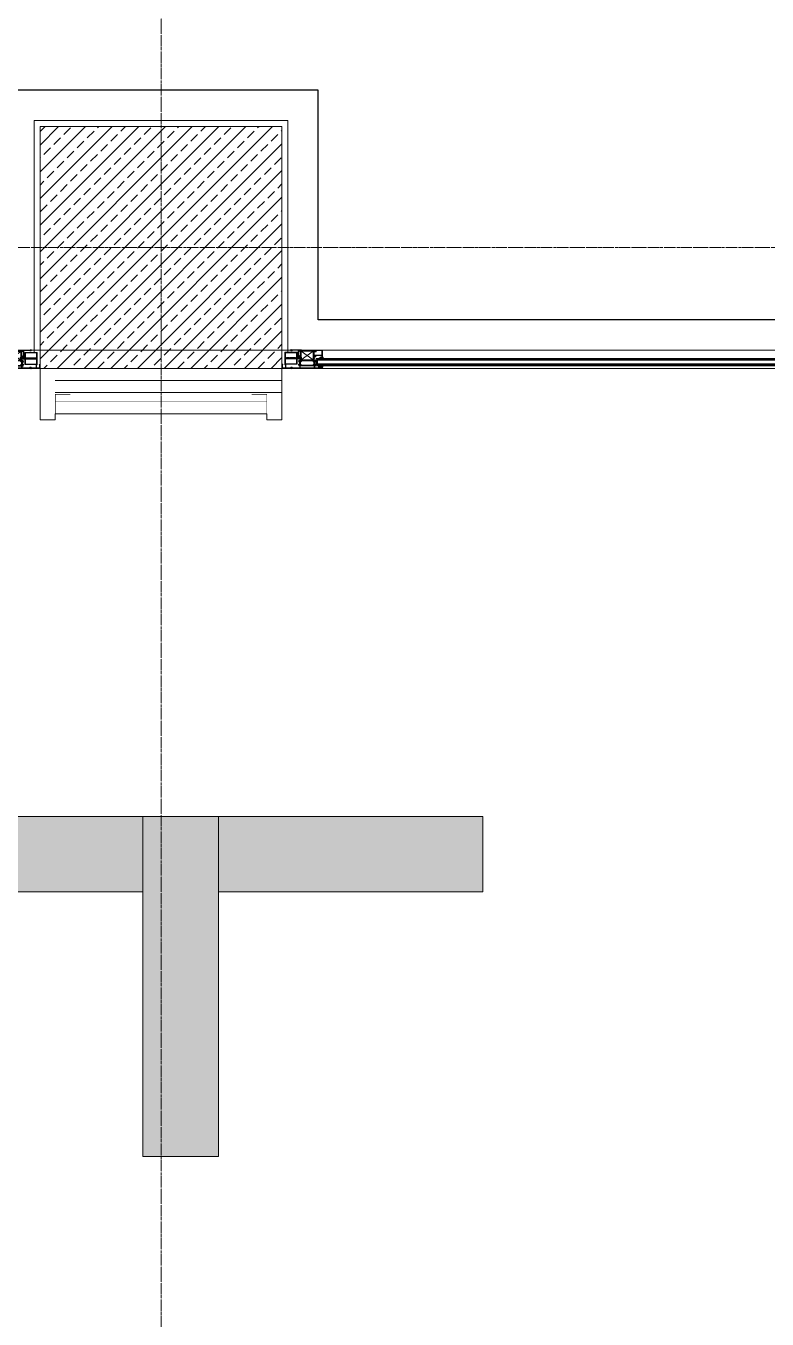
# Model space of a CAD drawing. Extents: x -1439 to 23780, y -1362 to 4476.
# Drawn here: x 21112.8 to 21358, y 2050.5 to 2478.3 of the extents above; entities that cross this region are included whole.
import ezdxf

# ---------------------------------------------------------------- set-up
doc = ezdxf.new("R2010")
doc.units = 0
doc.header["$MEASUREMENT"] = 0
doc.linetypes.add('Audi$0$DASHDOT2', pattern=[0.5, 0.25, -0.125, 0, -0.125])
doc.linetypes.add('Audi$0$HIDDEN', pattern=[0.375, 0.25, -0.125])
doc.layers.get('0').update_dxf_attribs({"color": 9, "lineweight": 9})
for name, color, linetype, lineweight in [('Audi$0$01', 8, 'Continuous', 9), ('Audi$0$04', 8, 'Continuous', 9), ('Audi$0$06C', 8, 'Continuous', 9), ('Audi$0$06D', 8, 'Continuous', 9), ('Audi$0$09', 8, 'Continuous', 9), ('Audi$0$09W', 8, 'Continuous', 9), ('Audi$0$10', 8, 'Continuous', 9), ('Audi$0$14', 8, 'Continuous', 9), ('Audi$0$15', 8, 'Continuous', 9), ('Audi$0$24', 8, 'Audi$0$DASHDOT2', 9), ('Audi$0$33', 8, 'Audi$0$BATTING', 9), ('Audi$0$35', 8, 'Continuous', 9), ('E-KABLO', 7, 'Continuous', 30)]:
    doc.layers.add(name, color=color, linetype=linetype, lineweight=lineweight)
doc.linetypes.add('Audi$0$BATTING', pattern='A,0.0001,-0.1,[134,ltypeshp.shx,S=0.1,R=0,X=-0.1,Y=0],-0.2,[134,ltypeshp.shx,S=0.1,R=180,X=0.1,Y=0],-0.1', length=0.4001)
pattern_1 = [(45, (20117.5665, 3204.57202), (-0.01767766953, 0.05303300859), [0, -0.05])]

# ---------------------------------------------------------------- blocks, each defined once
blk = doc.blocks.new('Audi$0$p-floor mark_01')
h = blk.add_hatch(color=0)
h.dxf.hatch_style = 1
h.paths.add_polyline_path([(100, 587.5), (12.5, 587.5), (12.5, 500), (-12.5, 500), (-12.5, 612.5), (100, 612.5)])
h = blk.add_hatch(color=0)
h.dxf.hatch_style = 1
h.paths.add_polyline_path([(587.5, 500), (587.5, 587.5), (500, 587.5), (500, 612.5), (612.5, 612.5), (612.5, 500)])
at = {"color": 0}
for points in [[(100, 587.5), (12.5, 587.5), (12.5, 500), (-12.5, 500), (-12.5, 612.5), (100, 612.5), (100, 587.5)], [(587.5, 500), (587.5, 587.5), (500, 587.5), (500, 612.5), (612.5, 612.5), (612.5, 500), (587.5, 500)]]:
    blk.add_lwpolyline(points, close=True, dxfattribs=at)
blk = doc.blocks.new('Audi$0$p-audi_floor marks')
at = {"layer": 'Audi$0$06D', "color": 253}
for p in [(1800, 426.81), (2400, 426.81)]:
    blk.add_blockref('Audi$0$p-floor mark_01', p, dxfattribs=at)
blk = doc.blocks.new('Audi$0$p-kolon_80x80')
at = {"layer": 'Audi$0$09W'}
h = blk.add_hatch(dxfattribs=at)
h.set_pattern_fill('ANSI33', color=256, scale=25, style=0)
h.set_pattern_definition([(45, (-1222.5, -385), (-4.419417, 4.419417), []), (45, (-1218.0806, -385), (-4.419417, 4.419417), [3.125, -1.5625])])
h.paths.add_polyline_path([(-40, -40), (40, -40), (40, 40), (-40, 40)])
blk.add_lwpolyline([(-40, -40), (40, -40), (40, 40), (-40, 40)], close=True)
blk = doc.blocks.new('Audi$0$P-AKS_AUDI')
at = {"layer": 'Audi$0$24'}
for points in [[(-1400, -2590), (-1400, 1250)], [(-3840, -380), (360, -380)]]:
    blk.add_lwpolyline(points, dxfattribs=at)
blk = doc.blocks.new('Audi$0$p-civi')
at = {"linetype": 'Audi$0$HIDDEN'}
for p, q in [((0.1, 0.6), (0, 0.5)), ((13.1, 0.5), (0, 0.5)), ((0, 0.5), (0, -0.5)), ((0.1, 0.6), (13, 0.6)), ((0.1, 0.6), (0.1, -0.6)), ((13, 0.6), (13.1, 0.5)), ((13.1, -0.5), (0, -0.5)), ((0.1, -0.6), (0, -0.5)), ((13, -0.6), (0.1, -0.6)), ((13, -0.6), (13.1, -0.5))]:
    blk.add_line(p, q, dxfattribs=at)
for p, q in [((0.1, -0.4), (0.2, 0.6)), ((0.2, -0.6), (0.4, 0.6)), ((0.4, -0.6), (0.6, 0.6)), ((0.6, -0.6), (0.8, 0.6)), ((0.8, -0.6), (1, 0.6)), ((1, -0.6), (1.2, 0.6)), ((1.2, -0.6), (1.4, 0.6)), ((1.4, -0.6), (1.6, 0.6)), ((1.6, -0.6), (1.8, 0.6)), ((1.8, -0.6), (2, 0.6)), ((2, -0.6), (2.2, 0.6)), ((2.2, -0.6), (2.4, 0.6)), ((2.5, -0.6), (2.6, 0.6)), ((2.7, -0.6), (2.8, 0.6)), ((2.9, -0.6), (3, 0.6)), ((3.1, -0.6), (3.2, 0.6)), ((3.3, -0.6), (3.4, 0.6)), ((3.5, -0.6), (3.6, 0.6)), ((3.7, -0.6), (3.9, 0.6)), ((3.9, -0.6), (4.1, 0.6)), ((4.1, -0.6), (4.3, 0.6)), ((4.3, -0.6), (4.5, 0.6)), ((4.5, -0.6), (4.7, 0.6)), ((4.7, -0.6), (4.9, 0.6)), ((4.9, -0.6), (5.1, 0.6)), ((5.1, -0.6), (5.3, 0.6)), ((5.3, -0.6), (5.5, 0.6)), ((5.5, -0.6), (5.7, 0.6)), ((5.7, -0.6), (5.9, 0.6)), ((5.9, -0.6), (6.1, 0.6)), ((6.1, -0.6), (6.3, 0.6)), ((6.3, -0.6), (6.5, 0.6)), ((6.5, -0.6), (6.7, 0.6)), ((6.7, -0.6), (6.9, 0.6)), ((6.9, -0.6), (7.1, 0.6)), ((7.1, -0.6), (7.3, 0.6)), ((7.3, -0.6), (7.5, 0.6)), ((7.5, -0.6), (7.7, 0.6)), ((7.8, -0.6), (7.9, 0.6)), ((8, -0.6), (8.1, 0.6)), ((8.2, -0.6), (8.3, 0.6)), ((8.4, -0.6), (8.5, 0.6)), ((8.6, -0.6), (8.7, 0.6)), ((8.8, -0.6), (8.9, 0.6)), ((9, -0.6), (9.2, 0.6)), ((9.2, -0.6), (9.4, 0.6)), ((9.4, -0.6), (9.6, 0.6)), ((9.6, -0.6), (9.8, 0.6)), ((9.8, -0.6), (10, 0.6)), ((10, -0.6), (10.2, 0.6)), ((10.2, -0.6), (10.4, 0.6)), ((10.4, -0.6), (10.6, 0.6)), ((10.6, -0.6), (10.8, 0.6)), ((10.8, -0.6), (11, 0.6)), ((11, -0.6), (11.2, 0.6)), ((11.2, -0.6), (11.4, 0.6)), ((11.4, -0.6), (11.6, 0.6)), ((11.6, -0.6), (11.8, 0.6)), ((11.8, -0.6), (12, 0.6)), ((12, -0.6), (12.2, 0.6)), ((12.2, -0.6), (12.4, 0.6)), ((12.4, -0.6), (12.6, 0.6)), ((12.6, -0.6), (12.8, 0.6)), ((12.8, -0.6), (13, 0.6)), ((13, 0.6), (13.1, 0.5)), ((13.1, 0.5), (13, 0.6)), ((13.1, 0.5), (13.2, 0.5)), ((13.6, 0.9), (13.2, 0.5)), ((13.2, -0.5), (13.2, 0.5)), ((13.6, 0.9), (13.6, -0.9)), ((13.6, 0.9), (13.6, 0.9)), ((13.7, 0.6), (13.7, -0.8)), ((13.1, -0.5), (13.2, -0.5)), ((13.6, -0.9), (13.2, -0.5)), ((13.6, -0.9), (13.7, -0.9))]:
    blk.add_line(p, q)
blk = doc.blocks.new('*X414')
for p, q in [((1, 6.3), (1.3, 6.6)), ((3.8, 3.3), (1.2, 5.9)), ((1.6, 5.1), (2.3, 5.9)), ((2.2, 4), (3.3, 5)), ((2.9, 2.9), (4.9, 4.9)), ((3.7, 1.9), (3.8, 2)), ((5.3, 3.5), (3.9, 4.9)), ((4.8, 5.8), (4.1, 6.6)), ((4.2, 5.9), (4.8, 6.6)), ((5.3, 3.5), (6.7, 4.9)), ((5.7, 5.7), (6.5, 6.5)), ((8.4, 2.2), (5.7, 4.9)), ((6.8, 5.6), (5.9, 6.5)), ((7.8, 1), (6.5, 2.3)), ((6.7, 1.4), (10.4, 5.1)), ((6.8, 3.3), (8.4, 4.9)), ((7.2, 0.1), (7.8, 0.7)), ((7.3, 5.5), (8.2, 6.4)), ((9.5, 2.9), (7.5, 4.9)), ((8.8, 5.3), (7.7, 6.4)), ((8.8, 5.3), (9.6, 6)), ((11.4, 2.8), (9.1, 5.1)), ((10.1, 3), (12, 4.9)), ((14.1, 1.8), (11, 4.9)), ((11.8, 5.9), (11.1, 6.6)), ((11.3, 6), (11.9, 6.6)), ((11.5, 2.7), (13.7, 4.9)), ((12.4, 1.8), (13.8, 3.2)), ((13.6, 0.6), (12.6, 1.6)), ((12.8, 5.8), (13.6, 6.5)), ((14.2, 3.5), (12.8, 4.9)), ((12.8, 0.5), (14, 1.6)), ((13.8, 5.7), (12.9, 6.6)), ((14.1, 3.5), (16.5, 5.9)), ((14.4, 5.6), (15.3, 6.5)), ((15.8, 3.6), (14.5, 4.9)), ((16.7, 4.5), (14.7, 6.5)), ((16.1, 3.7), (16.6, 4.2))]:
    blk.add_line(p, q)
blk = doc.blocks.new('*X413')
for p, q in [((0.6, 14.7), (1.1, 15.2)), ((4.5, 11.4), (0.8, 15.2)), ((1.3, 0.4), (0.9, 0.9)), ((1, 13.3), (2.1, 14.5)), ((3.3, 10.8), (1, 13.1)), ((1, 1), (3.1, 3.1)), ((1.1, 8.1), (1.6, 8.6)), ((1.3, 11.9), (3.2, 13.8)), ((2, 1.5), (1.5, 2.1)), ((1.6, 10.4), (4.2, 13)), ((4.5, 7.9), (1.6, 10.8)), ((1.9, 8.9), (3.3, 10.4)), ((1.9, 7.2), (3.6, 8.9)), ((4.5, 6.1), (1.9, 8.7)), ((2.7, 2.6), (2, 3.3)), ((4, 4.8), (2.5, 6.4)), ((2.5, 4.3), (4.6, 6.3)), ((2.6, 6.1), (4.4, 8)), ((3.4, 3.6), (2.6, 4.5)), ((4.3, 11.4), (5.2, 12.2))]:
    blk.add_line(p, q)
blk = doc.blocks.new('Audi$0$p-ısı yalıtımlı doğrama')
at = {"layer": 'Audi$0$10'}
h = blk.add_hatch(dxfattribs=at)
h.set_pattern_fill('ANSI37', color=256, scale=0.64, angle=189, style=0)
h.set_pattern_definition([(54, (727.92843, -232.15538), (-0.0647213595, 0.04702282), []), (144, (727.92843, -232.15538), (-0.04702282, -0.0647213595), [])])
edge = h.paths.add_edge_path()
edge.add_line((3.83, 3.13), (3.83, 3.68))
edge.add_arc((4.08, 3.72), 0.246, 189.0242, 309.6487)
edge.add_line((4.23, 3.53), (4.23, 3.13))
edge.add_line((4.23, 3.13), (3.83, 3.13))
h = blk.add_hatch(dxfattribs=at)
h.set_pattern_fill('ANSI31', color=256, scale=0.75, style=0)
h.set_pattern_definition([(45, (20502.96908, 3213.66619), (-0.06629126074, 0.06629126074), [])])
h.paths.add_polyline_path([(14.21, 3.53), (14.21, 3.14), (14.2, 3.14), (14.19, 3.13), (14.19, 2.98), (13.97, 2.98, -0.414214), (13.91, 3.04), (13.91, 3.1), (14.06, 3.1), (14.06, 3.35), (13.06, 3.35), (13.06, 3.1), (13.21, 3.1), (13.21, 3.04, -0.414214), (13.15, 2.98), (12.91, 2.98), (12.91, 3.33), (11.71, 3.33), (11.71, 2.73), (12.01, 2.73), (12.01, 2.38), (11.98, 2.33), (12.1, 2.21, -0.198912), (12.1, 2.2), (12.1, 2.15, -0.414214), (12.08, 2.13), (11.95, 2.13, -0.198912), (11.94, 2.13), (11.86, 2.21), (11.82, 2.21, -0.198912), (11.81, 2.21), (11.76, 2.26), (11.76, 2.28), (11.86, 2.38), (11.86, 2.48), (11.87, 2.48, 1), (11.87, 2.53), (11.28, 2.53), (11.42, 2.28), (11.42, 2.26), (11.4, 2.22, -0.267949), (11.38, 2.21), (11.33, 2.21), (11.32, 2.21), (11, 2.53), (9.24, 2.53), (7.4, 2.53), (7.09, 2.21), (7.07, 2.21), (7.02, 2.21, -0.267949), (7, 2.22), (6.99, 2.25), (6.99, 2.28), (7.13, 2.53), (6.54, 2.53, 1), (6.54, 2.48), (6.54, 2.48), (6.54, 2.38), (6.64, 2.28), (6.64, 2.26), (6.6, 2.21, -0.198912), (6.58, 2.21), (6.54, 2.21), (6.47, 2.13, -0.198912), (6.45, 2.13), (6.32, 2.13, -0.414214), (6.3, 2.15), (6.3, 2.2, -0.198912), (6.31, 2.21), (6.42, 2.33), (6.39, 2.38), (6.39, 2.73), (6.71, 2.73), (6.71, 3.33), (6.42, 3.33), (6.42, 3.53), (8.84, 3.53), (9.24, 3.53)], flags=17)
h.paths.add_polyline_path([(14.21, 3.53), (14.21, 2.98), (13.97, 2.98, -0.414214), (13.91, 3.04), (13.91, 3.1), (14.06, 3.1), (14.06, 3.35), (13.06, 3.35), (13.06, 3.1), (13.21, 3.1), (13.21, 3.04, -0.414214), (13.15, 2.98), (12.91, 2.98), (12.91, 3.33), (11.71, 3.33), (11.71, 2.73), (12.01, 2.73), (12.01, 2.38), (11.98, 2.33), (12.1, 2.21, -0.198912), (12.1, 2.2), (12.1, 2.15, -0.414214), (12.08, 2.13), (11.95, 2.13, -0.198912), (11.94, 2.13), (11.86, 2.21), (11.82, 2.21, -0.198912), (11.81, 2.21), (11.76, 2.26), (11.76, 2.28), (11.86, 2.38), (11.86, 2.48), (11.87, 2.48, 1), (11.87, 2.53), (11.28, 2.53), (11.42, 2.28), (11.42, 2.26), (11.4, 2.22, -0.267949), (11.38, 2.21), (11.33, 2.21), (11.32, 2.21), (11, 2.53), (9.24, 2.53), (7.4, 2.53), (7.09, 2.21), (7.07, 2.21), (7.02, 2.21, -0.267949), (7, 2.22), (6.98, 2.26), (6.98, 2.28), (7.13, 2.53), (6.54, 2.53, 1), (6.54, 2.48), (6.54, 2.48), (6.54, 2.38), (6.64, 2.28), (6.64, 2.26), (6.6, 2.21, -0.198912), (6.58, 2.21), (6.54, 2.21), (6.47, 2.13, -0.198912), (6.45, 2.13), (6.32, 2.13, -0.414214), (6.3, 2.15), (6.3, 2.2, -0.198912), (6.31, 2.21), (6.42, 2.33), (6.39, 2.38), (6.39, 2.73), (6.71, 2.73), (6.71, 3.33), (6.42, 3.33), (6.42, 3.53), (8.84, 3.53), (9.24, 3.53)], flags=17)
h = blk.add_hatch(dxfattribs=at)
h.set_pattern_fill('DOTS', color=256, scale=0.8, angle=45, style=0)
h.set_pattern_definition(pattern_1)
h.paths.add_polyline_path([(6.69, 2.36), (6.59, 2.53), (7.09, 2.53), (6.99, 2.36), (6.99, 1.78), (6.99, 1.2), (7.09, 1.03), (6.59, 1.03), (6.69, 1.2), (6.69, 1.78)])
h = blk.add_hatch(dxfattribs=at)
h.set_pattern_fill('DOTS', color=256, scale=0.8, angle=45, style=0)
h.set_pattern_definition(pattern_1)
h.paths.add_polyline_path([(11.45, 1.77), (11.45, 2.35), (11.35, 2.52), (11.85, 2.52), (11.75, 2.35), (11.75, 1.77), (11.75, 1.19), (11.85, 1.03), (11.35, 1.03), (11.45, 1.19)])
h = blk.add_hatch(dxfattribs=at)
h.set_pattern_fill('ANSI37', color=256, scale=0.64, angle=189, style=0)
h.set_pattern_definition([(306, (727.91843, 233.08852), (-0.0647213595, -0.04702282), []), (216, (727.91843, 233.08852), (-0.04702282, 0.0647213595), [])])
edge = h.paths.add_edge_path()
edge.add_line((3.83, -2.27), (3.83, -2.74))
edge.add_arc((4.12, -2.9), 0.325, 431.054, 511.2399, ccw=False)
edge.add_line((4.22, -2.59), (4.22, -2.27))
edge.add_line((4.22, -2.27), (3.83, -2.27))
for p, q in [((6.59, 2.53), (6.69, 2.36)), ((7.09, 2.53), (6.59, 2.53)), ((6.59, 1.03), (6.69, 1.2)), ((7.09, 1.03), (6.59, 1.03)), ((6.69, 1.78), (6.69, 2.36)), ((6.69, 1.78), (6.69, 1.2)), ((7.09, 2.53), (6.99, 2.36)), ((6.99, 2.36), (6.99, 1.78)), ((6.99, 1.2), (6.99, 1.78)), ((7.09, 1.03), (6.99, 1.2)), ((11.22, 0.73), (7.22, 0.73)), ((11.22, -2.15), (7.22, 0.73)), ((7.22, -2.15), (11.22, 0.73)), ((7.22, 0.73), (7.22, -2.15)), ((11.72, 0.22), (11.03, 0.22)), ((11.22, 0.73), (11.22, -2.15)), ((11.32, -2.27), (11.32, 0.52)), ((11.52, 0.47), (11.32, 0.47)), ((11.35, 2.52), (11.45, 2.35)), ((11.85, 2.52), (11.35, 2.52)), ((11.35, 1.02), (11.45, 1.19)), ((11.85, 1.02), (11.35, 1.02)), ((11.45, 1.77), (11.45, 2.35)), ((11.45, 1.77), (11.45, 1.19)), ((11.52, -0.23), (11.52, 0.67)), ((11.85, 2.52), (11.75, 2.35)), ((11.75, 2.35), (11.75, 1.77)), ((11.75, 1.19), (11.75, 1.77)), ((11.85, 1.02), (11.75, 1.19)), ((12.15, 2.67), (12.65, 0.27)), ((12.15, 0.27), (12.65, 2.67)), ((12.15, 2.67), (12.15, 0.27)), ((12.65, 2.67), (12.15, 2.67)), ((12.65, 0.27), (12.15, 0.27)), ((12.65, 2.67), (12.65, 0.27)), ((13.03, 2.82), (13.04, 2.84)), ((13.03, 2.8), (13.03, 2.82)), ((13.05, 2.78), (13.03, 2.8)), ((13.04, 2.84), (13.06, 2.84)), ((13.43, 2.74), (13.05, 2.78)), ((13.21, 2.98), (13.06, 2.98)), ((13.06, 2.84), (13.52, 2.84)), ((13.16, 3.1), (13.26, 3.33)), ((13.21, 3.1), (13.16, 3.1)), ((13.21, 3.1), (13.21, 2.98)), ((13.26, 3.33), (13.28, 3.34)), ((13.28, 3.34), (13.29, 3.34)), ((13.29, 3.34), (13.31, 3.32)), ((13.47, 2.73), (13.43, 2.74)), ((13.52, 2.84), (13.54, 2.83)), ((13.54, 2.83), (13.55, 2.82)), ((13.55, 2.82), (13.57, 2.8)), ((13.57, 2.8), (13.58, 2.78)), ((13.58, 2.78), (13.59, 2.75)), ((13.59, 2.75), (13.61, 2.74)), ((13.61, 2.74), (13.64, 2.72)), ((13.68, 2.83), (13.69, 2.84)), ((13.69, 2.81), (13.68, 2.83)), ((13.69, 2.84), (14.25, 2.84)), ((13.72, 2.79), (13.69, 2.81)), ((14.12, 2.75), (13.72, 2.79)), ((13.83, 3.33), (13.81, 3.32)), ((13.85, 3.34), (13.83, 3.33)), ((13.87, 3.33), (13.85, 3.34)), ((13.94, 3.1), (13.87, 3.33)), ((13.89, 3.1), (13.94, 3.1)), ((13.89, 3.1), (13.89, 2.98)), ((13.89, 2.98), (14.19, 2.98)), ((14.16, 2.74), (14.12, 2.75)), ((14.19, 2.73), (14.16, 2.74)), ((14.19, 3.13), (14.2, 3.14)), ((14.19, 2.98), (14.19, 3.13)), ((14.2, 3.14), (14.22, 3.14)), ((14.22, 3.14), (14.24, 3.12)), ((14.24, 3.12), (14.5, 2.69)), ((14.25, 2.84), (14.42, 2.69)), ((7.22, -2.15), (11.22, -2.15)), ((11.52, -0.03), (11.32, -0.03))]:
    blk.add_line(p, q, dxfattribs=at)
for points in [[(1.07, 2.2), (0.83, 2.2), (0.83, 3.53), (6.22, 3.53), (8.86, 3.53), (9.26, 3.53), (14.23, 3.53), (14.23, 2.98), (13.99, 2.98, -0.414214), (13.93, 3.04), (13.93, 3.1), (14.08, 3.1), (14.08, 3.35), (13.08, 3.35), (13.08, 3.1), (13.23, 3.1), (13.23, 3.04, -0.414214), (13.17, 2.98), (12.93, 2.98), (12.93, 3.33), (11.73, 3.33), (11.73, 2.73), (12.03, 2.73), (12.03, 2.38), (12, 2.33), (12.12, 2.21, -0.198912), (12.12, 2.2), (12.12, 2.15, -0.414214), (12.1, 2.13), (11.97, 2.13, -0.198912), (11.96, 2.13), (11.88, 2.21), (11.84, 2.21, -0.198912), (11.83, 2.21), (11.78, 2.26), (11.78, 2.28), (11.88, 2.38), (11.88, 2.48), (11.89, 2.48, 1), (11.89, 2.53), (11.3, 2.53), (11.44, 2.28), (11.44, 2.26), (11.42, 2.22, -0.267949), (11.4, 2.21), (11.35, 2.21), (11.34, 2.21), (11.02, 2.53), (9.26, 2.53), (7.42, 2.53), (7.11, 2.21), (7.09, 2.21), (7.04, 2.21, -0.267949), (7.03, 2.22), (7, 2.26), (7, 2.28), (7.15, 2.53), (6.56, 2.53, 1), (6.56, 2.48), (6.56, 2.48), (6.56, 2.38), (6.66, 2.28), (6.66, 2.26), (6.62, 2.21, -0.198912), (6.6, 2.21), (6.56, 2.21), (6.49, 2.13, -0.198912), (6.47, 2.13), (6.34, 2.13, -0.414214), (6.32, 2.15), (6.32, 2.2, -0.198912), (6.33, 2.21), (6.44, 2.33), (6.41, 2.38), (6.41, 2.73), (6.73, 2.73), (6.73, 3.33), (6.22, 3.33), (2.13, 3.33), (2.13, 2.2), (1.89, 2.2, -0.414214), (1.83, 2.26), (1.83, 2.32), (1.98, 2.32), (1.98, 3.35), (0.98, 3.35), (0.98, 2.32), (1.13, 2.32), (1.13, 2.26)], [(1.83, 2.2), (1.83, 2.2, 4.557572), (1.83, 2.2), (1.83, -1.8, 6.895317), (1.83, -1.8), (1.83, -1.8), (5.83, -1.8), (5.83, 2.2), (1.83, 2.2)], [(1.98, 2.05), (5.68, 2.05), (5.68, -1.65), (1.98, -1.65), (1.98, 2.05, -4.556435), (1.98, 2.05)], [(11.52, -0.79, 0.414214), (11.57, -0.84), (14.07, -0.84), (14.07, -2.33), (12.22, -2.33), (12.22, -1.91), (11.6, -1.91, 0.414214), (11.55, -1.96), (11.55, -2.01), (11.75, -2.15), (11.8, -2.06), (12.07, -2.06), (12.07, -2.32), (12.02, -2.32), (12.02, -2.47), (14.22, -2.47), (14.22, -0.02), (14.07, -0.02), (14.07, -0.68), (11.8, -0.68), (11.8, -0.58), (11.52, -0.76)]]:
    blk.add_lwpolyline(points, format="xyb", close=True, dxfattribs=at)
for points in [[(4.23, 3.53), (4.23, 3.13), (3.83, 3.13), (3.83, 3.68, 0.580989), (4.23, 3.53)], [(6.92, 0.52), (6.92, 0.83), (6.42, 0.83), (6.42, 1.17), (6.45, 1.23), (6.34, 1.34, -0.198912), (6.33, 1.35), (6.33, 1.41, -0.414214), (6.35, 1.43), (6.48, 1.43, -0.198912), (6.5, 1.42), (6.57, 1.35), (6.61, 1.35, -0.198912), (6.63, 1.34), (6.67, 1.3), (6.67, 1.28), (6.57, 1.18), (6.57, 1.08), (6.57, 1.08, 1), (6.57, 1.03), (7.15, 1.03), (7, 1.28), (7, 1.3), (7.03, 1.34, -0.267949), (7.04, 1.35), (7.09, 1.35), (7.11, 1.34), (7.42, 1.03), (11.02, 1.03), (11.34, 1.34), (11.35, 1.35), (11.4, 1.35, -0.267949), (11.42, 1.34), (11.44, 1.3), (11.44, 1.28), (11.3, 1.03), (11.88, 1.03, 1), (11.88, 1.08), (11.87, 1.08), (11.87, 1.18), (11.77, 1.28), (11.77, 1.3), (11.82, 1.34, -0.198912), (11.83, 1.35), (11.87, 1.35), (11.95, 1.42, -0.198912), (11.96, 1.43), (12.09, 1.43, -0.414214), (12.11, 1.41), (12.11, 1.35, -0.198912), (12.11, 1.34), (11.99, 1.23), (12.02, 1.17), (12.02, 0.83), (11.52, 0.83), (11.52, -0.27), (12.02, -0.27), (12.02, -0.6), (11.82, -0.67), (11.83, -0.67), (11.82, -0.67), (11.82, -0.47), (11.52, -0.47), (11.52, -2.27), (11.82, -2.27), (11.82, -2.07), (12.02, -2.15), (12.02, -2.47), (6.42, -2.47), (6.42, -2.15), (6.62, -2.07), (6.62, -2.27), (6.92, -2.27), (6.92, -0.47), (6.62, -0.47), (6.62, -0.67), (6.42, -0.6), (6.42, -0.27), (6.92, -0.27), (6.92, -0.08)], [(4.22, -2.59), (4.22, -2.27), (3.83, -2.27), (3.83, -2.74, -0.364889), (4.22, -2.59)]]:
    blk.add_lwpolyline(points, format="xyb", dxfattribs=at)
for points in [[(7.12, 0.46), (6.92, 0.52)], [(11.32, 0.52), (11.32, 0.83), (7.12, 0.83), (7.12, 0.46)], [(6.92, -0.08), (7.12, -0.02)], [(7.12, -0.02), (7.12, -2.27), (8.87, -2.27), (11.32, -2.27)]]:
    blk.add_lwpolyline(points, dxfattribs=at)
for points in [[(8.86, 2.73), (6.93, 2.73), (6.93, 3.33), (8.86, 3.33), (9.26, 3.33), (11.53, 3.33), (11.53, 2.73), (9.26, 2.73)], [(13.88, -0.14), (13.78, -0.16), (13.62, -0.12), (13.46, -0.04), (13.13, 0.18), (13.09, 0.22), (13.11, 0.24), (13.13, 0.24), (13.54, 0.05), (13.64, 0.04), (13.76, 0.07), (13.81, 0.12), (13.86, 0.15), (13.9, 0.2), (13.94, 0.23), (13.99, 0.25), (14.01, 0.23), (13.99, 0.2), (13.96, 0.17), (13.95, 0.14), (13.96, 0.12), (14.07, 0.14), (14.21, 0.16), (14.35, 0.2), (14.51, 0.23), (14.56, 0.25), (14.59, 0.25), (14.61, 0.23), (14.61, 0.2), (14.59, 0.16), (14.29, -0.24), (14.23, -0.24), (14.23, -0.02), (14.01, -0.02), (13.91, -0.11), (13.9, -0.12)], [(7.34, -2.59), (7.34, -2.47), (7.34, -2.59), (4.22, -2.59), (4.22, -2.47), (6.22, -2.47), (6.22, -0.09), (6.34, -0.09), (6.34, -2.47), (7.34, -2.47)]]:
    blk.add_lwpolyline(points, close=True, dxfattribs=at)
for centre, radius, start, end in [((13.06, 2.83), 0.15, 90, 270), ((13.56, 3.28), 0.253, 171.4886, 8.5114)]:
    blk.add_arc(centre, radius, start, end, dxfattribs=at)
at = {"layer": 'Audi$0$10', "xscale": 0.4, "yscale": 0.4, "zscale": 0.4}
blk.add_blockref('Audi$0$p-civi', (1.89, 0.2), dxfattribs=at)
at = {"layer": 'Audi$0$10', "extrusion": (0, 0, -1), "xscale": -0.1, "yscale": 0.1, "zscale": -0.1}
for name, p, rotation in [('*X414', (-14.59, 3.33), 180), ('*X413', (-13.09, 0.31), 90)]:
    blk.add_blockref(name, p, dxfattribs=dict(at, rotation=rotation))
blk = doc.blocks.new('Audi$0$k-p-02')
at = {"rotation": 180}
blk.add_blockref('Audi$0$p-ısı yalıtımlı doğrama', (0.83, -1.86), dxfattribs=at)
blk = doc.blocks.new('*U436')
at = {"layer": 'Audi$0$09'}
h = blk.add_hatch(dxfattribs=at)
h.set_pattern_fill('_USER', color=256, scale=0.2, style=0, pattern_type=0)
h.set_pattern_definition([(0, (191.00086, -0.4), (0, -0.2), [])])
h.paths.add_polyline_path([(0, -0.6), (191, -0.6), (191, 0), (0, 0)])
h = blk.add_hatch(dxfattribs=at)
h.set_pattern_fill('_USER', color=256, scale=0.2, style=0, pattern_type=0)
h.set_pattern_definition([(0, (191.00086, -2.1), (0, -0.2), [])])
h.paths.add_polyline_path([(0, -2.4), (191, -2.4), (191, -1.8), (0, -1.8)])
at = {"layer": 'Audi$0$15'}
for points in [[(0, -0.6), (191, -0.6), (191, 0), (0, 0)], [(0, -2.4), (191, -2.4), (191, -1.8), (0, -1.8)]]:
    blk.add_lwpolyline(points, close=True, dxfattribs=at)
blk = doc.blocks.new('Audi$0$p-dog-teras-2')
at = {"layer": 'Audi$0$06C'}
for points in [[(7.4, 6), (195.21, 6)], [(195.21, 0), (7.41, 0)]]:
    blk.add_lwpolyline(points, dxfattribs=at)
at = {"xscale": -1, "rotation": 180}
for name, p in [('Audi$0$p-ısı yalıtımlı doğrama', (-6.83, 3.53)), ('*U436', (5.83, 0.86))]:
    blk.add_blockref(name, p, dxfattribs=at)
blk = doc.blocks.new('Audi$0$ÇATI KATI PLANI')
at = {"layer": 'Audi$0$06D'}
for points in [[(21122.5, 2357), (21197.5, 2357)], [(21122.5, 2350), (21192.5, 2350)]]:
    blk.add_lwpolyline(points, dxfattribs=at)
at = {"layer": 'Audi$0$10'}
for points, const_width in [([(21120.83, 2365), (21117.5, 2365), (21117.5, 2348), (21122.5, 2348), (21122.5, 2356.4), (21127.5, 2356.4)], 0.2), ([(21194.17, 2365), (21197.5, 2365), (21197.5, 2348), (21192.5, 2348), (21192.5, 2356.4), (21187.5, 2356.4)], 0.2), ([(21122.5, 2354), (21192.5, 2354)], 0.1)]:
    blk.add_lwpolyline(points, dxfattribs=dict(at, const_width=const_width))
at = {"layer": 'Audi$0$14'}
blk.add_lwpolyline([(21115.5, 2370), (21115.5, 2447), (21199.5, 2447), (21199.5, 2370)], dxfattribs=at)
at = {"layer": 'Audi$0$33', "ltscale": 0.4}
blk.add_lwpolyline([(21122.5, 2361), (21197.5, 2361)], dxfattribs=at)
for name, p in [('Audi$0$k-p-02', (21117.5, 2370.33)), ('Audi$0$p-dog-teras-2', (21203.49, 2365))]:
    blk.add_blockref(name, p)
at = {"layer": 'Audi$0$01'}
blk.add_blockref('Audi$0$p-kolon_80x80', (21157.5, 2405), dxfattribs=at)
at = {"layer": 'Audi$0$24'}
blk.add_blockref('Audi$0$P-AKS_AUDI', (22557.5, 2785), dxfattribs=at)

msp = doc.modelspace()

# ---------------------------------------------------------------- linework, layer by layer
at = {"layer": 'Audi$0$35'}
for points in [[(19799.5, 2371), (21815.5, 2371), (21815.5, 2447), (21889.5, 2447), (21889.5, 2553), (21865.5, 2553), (21865.5, 2743), (21815.5, 2743), (21815.5, 2803), (20189.5, 2803)], [(20497.5, 2365), (21117.5, 2364.94), (21117.5, 2348), (21122.5, 2348), (21122.5, 2350), (21192.5, 2350), (21192.5, 2348), (21197.5, 2348), (21197.5, 2365), (21817.5, 2365), (21817.5, 2365), (21822.5, 2365), (21822.5, 2365), (21832.5, 2365), (21832.5, 2268.97), (21845.75, 2268.98), (21846, 2268.98), (21846, 2089.15), (21832.5, 2089.15), (21832.5, 1014), (22607.5, 1014), (22607.5, 335)]]:
    msp.add_lwpolyline(points, dxfattribs=at)
at = {"layer": 'E-KABLO', "color": 6}
for p, q in [((21209.5, 2457), (21105.5, 2457)), ((21209.5, 2381), (21209.5, 2457)), ((21805.5, 2381), (21209.5, 2381))]:
    msp.add_line(p, q, dxfattribs=at)

# ---------------------------------------------------------------- block references
msp.add_blockref('Audi$0$ÇATI KATI PLANI', (0, 0))
at = {"layer": 'Audi$0$04', "color": 252}
msp.add_blockref('Audi$0$p-audi_floor marks', (18764, 1177.5), dxfattribs=at)

doc.saveas('drawing.dxf')
